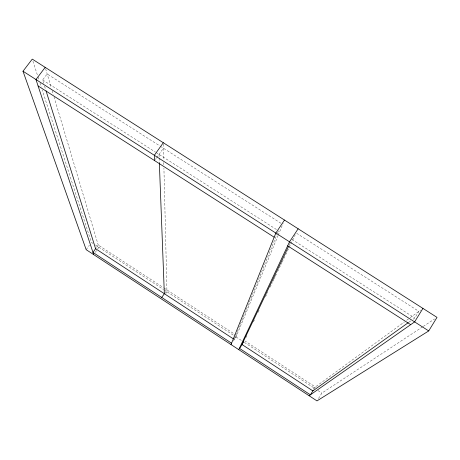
<?xml version="1.0" encoding="UTF-8"?>
<svg xmlns="http://www.w3.org/2000/svg" width="460" height="460" viewBox="0 0 460 460"><rect width="100%" height="100%" fill="white"/><g stroke="black" fill="none" stroke-linecap="round" stroke-linejoin="round"><path stroke-width="0.34" stroke-dasharray="2.3 1.72" d="M234.646 338.025L235.457 336.041M235.727 335.38L243.029 317.503M243.3 316.842L277.357 233.433M277.627 232.771L278.438 230.782M233.335 341.055L236.037 336.95L278.03 235.635M278.191 235.244L283.118 223.359M289.121 245.232L290.662 241.989M245.95 337.485L246.888 335.541M253.425 321.925L254.351 319.987M258.066 312.254L259.612 309.034M265.529 296.717L267.662 292.272M270.135 287.115L272.303 282.607M272.981 281.186L273.918 279.249M274.16 278.737L275.086 276.805M275.396 276.161L276.402 274.068M277.644 271.48L281.991 262.424M282.204 261.981L295.205 234.91M413.034 319.251L414.782 317.998L418.87 311.362L296.74 233.358M318.492 398.492L321.885 393.093L422.608 326.841M313.26 389.143L314.013 387.947L404.409 321.925M314.209 388.78L315.347 386.969L245.048 341.009M234.105 339.353L236.636 335.507M165.778 293.503L166.963 291.778L163.921 168.256M164.335 293.698L166.917 289.926M155.417 159.488L156.222 158.361M156.618 157.797L163.427 148.218M96.611 247.302L98.227 245.019L163.329 287.58M95.295 252.35L97.296 249.521M97.698 248.958L98.9 247.267L54.004 96.887M86.181 249.688L89.389 245.18M43.706 83.363L42.63 79.948L47.161 73.956L159.792 145.895M406.709 320.246L409.618 318.124M410.182 317.705L420.612 310.092M408.957 322.167L410.705 320.919M423.211 326.445L434.602 318.952M160.396 146.28L282.083 224.003M42.63 79.948L155.411 152.087M156.015 152.473L276.627 229.626M291.893 239.395L414.782 317.998M163.927 287.971L235.434 334.725M93.127 243.489L91.396 242.362L42.188 89.873M95.433 245.002L163.38 289.432M163.973 289.823L234.836 336.168M236.037 336.95L241.396 340.457M244.381 342.407L314.013 387.947M317.946 390.517L321.885 393.093M32.919 61.157L37.772 76.199M37.99 76.883L38.876 79.62M39.98 83.036L41.302 87.141M44.562 86.095L45.632 89.51M45.603 68.73L51.342 87.958M52.158 90.706L53.314 94.564M159.028 154.405L159.137 157.274M159.166 157.993L159.355 163.018M163.323 144.095L163.708 159.666M163.777 162.53L163.829 164.674"/><path stroke-width="0.69" d="M231.023 344.574L275.833 233.065L284.487 220.058M238.769 349.652L289.53 241.828L298.149 228.775M408.376 322.581L312.875 390.897L241.925 344.465L288.5 246.525M428.726 330.93L437 317.377L32.258 59.104L23 71.225L86.181 249.688L316.986 400.896L428.726 330.93L23 71.225M422.93 308.401L414.621 321.902L309.103 395.732M313.065 390.597L310.397 394.829L239.395 348.323M241.925 344.465L243.725 341.717M239.924 347.892L242.621 343.775M161.753 297.476L164.53 293.411M95.801 248.44L92.972 252.425L231.575 343.2M163.294 142.721L154.341 155.296L154.617 160.615M45.189 67.361L35.966 79.528L93.69 254.604M38.088 85.957L274.166 237.199M287.644 245.835L410.682 324.656M233.513 338.962L95.605 248.722L46.063 90.879M159.355 163.018L164.335 293.698"/></g></svg>
